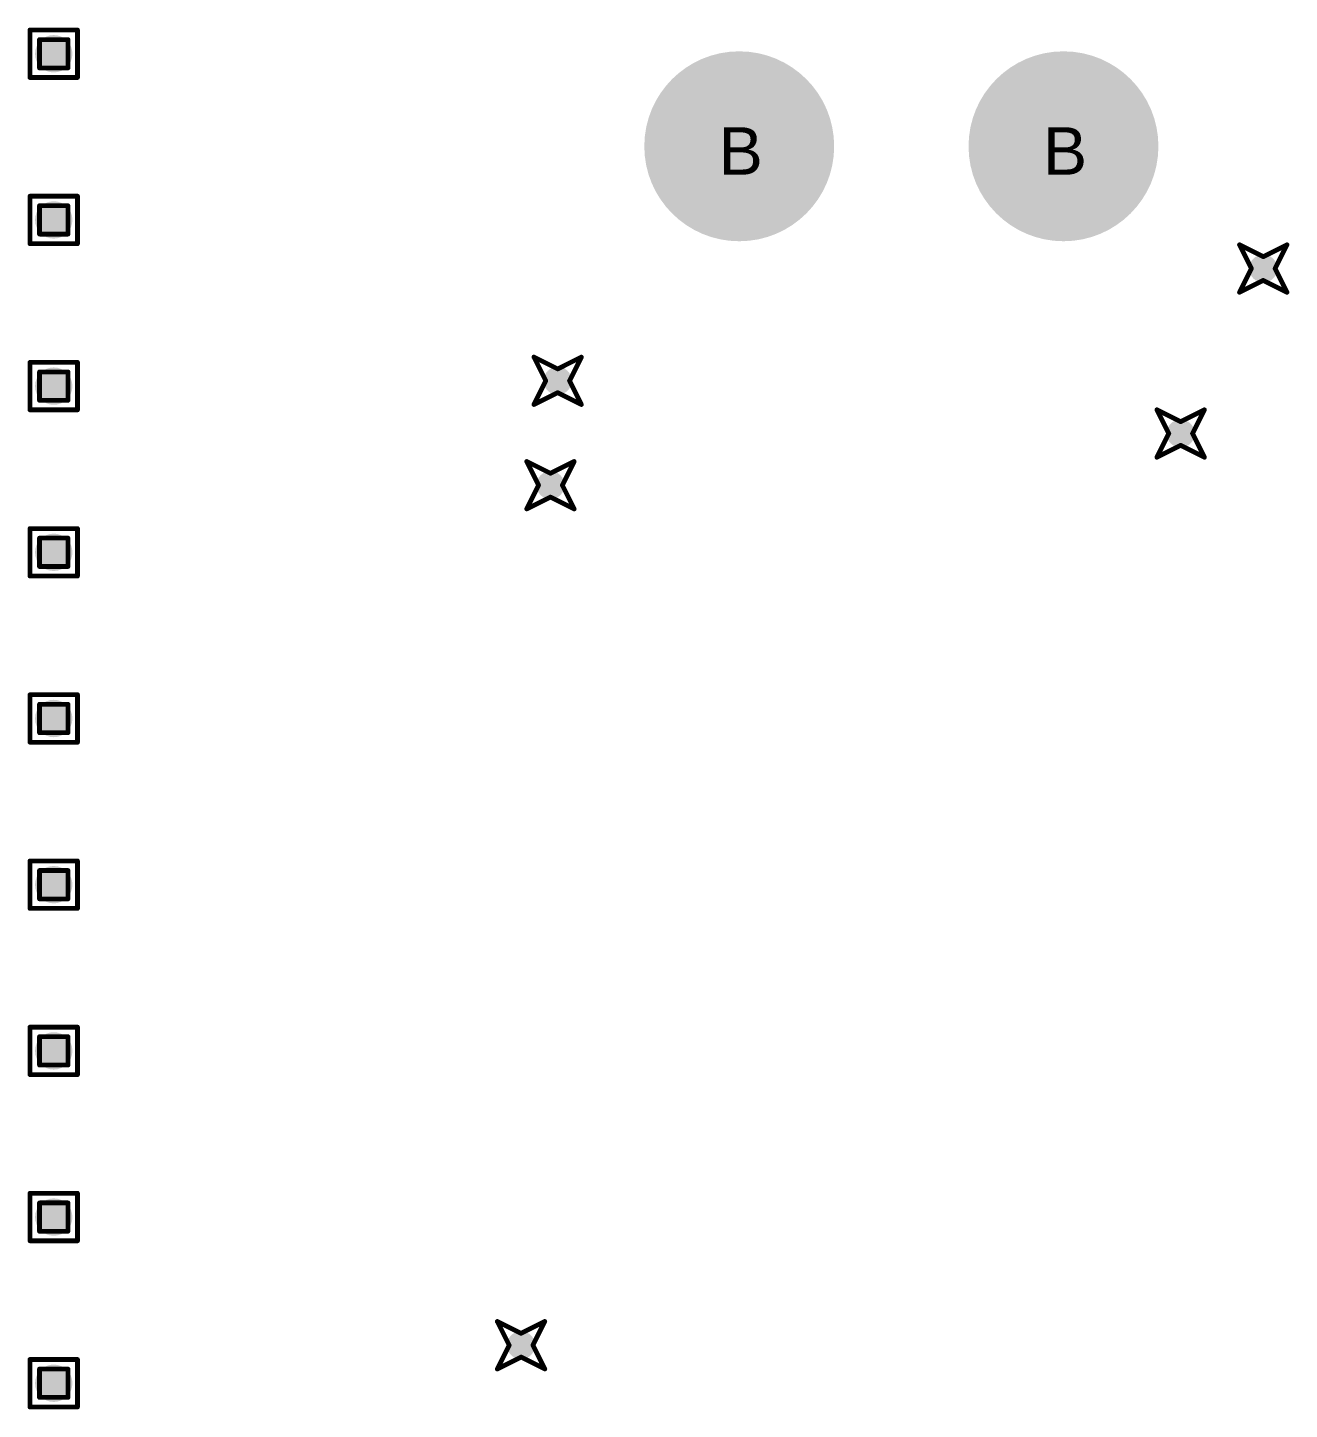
# Model space of a CAD drawing. Header units: millimetres. Extents: x -25 to 478, y -31 to 252.
# Drawn here: x 284.42 to 297.92, y 87.09 to 101.87 of the extents above; entities that cross this region are included whole.
import ezdxf

# ---------------------------------------------------------------- set-up
doc = ezdxf.new("R2010")
doc.units = ezdxf.units.MM
for name, color, linetype in [('DrillDrawing', 1, 'Continuous'), ('MultiLayer', 9, 'Continuous'), ('PadHoleLayer', 156, 'Continuous'), ('ViaHoleLayer', 16, 'Continuous')]:
    doc.layers.add(name, color=color, linetype=linetype)
doc.styles.add('Arial', font='', dxfattribs={"height": 0.2})
doc.styles.get('Arial').set_extended_font_data('Arial')

# ---------------------------------------------------------------- blocks, each defined once
blk = doc.blocks.new('KEYSTONE5002_963')
at = {"layer": 'MultiLayer'}
h = blk.add_hatch(color=9, dxfattribs=at)
edge = h.paths.add_edge_path()
edge.add_arc((0, 0), 1.016, 0, 360)
at = {"layer": 'PadHoleLayer'}
h = blk.add_hatch(color=156, dxfattribs=at)
edge = h.paths.add_edge_path()
edge.add_arc((0, 0), 0.508, 0, 360)
blk = doc.blocks.new('KEYSTONE5002_979')
at = {"layer": 'MultiLayer'}
h = blk.add_hatch(color=9, dxfattribs=at)
edge = h.paths.add_edge_path()
edge.add_arc((0, 0), 1.016, 0, 360)
at = {"layer": 'PadHoleLayer'}
h = blk.add_hatch(color=156, dxfattribs=at)
edge = h.paths.add_edge_path()
edge.add_arc((0, 0), 0.508, 0, 360)

msp = doc.modelspace()

# ---------------------------------------------------------------- hatches: boundary and pattern name
at = {"layer": 'ViaHoleLayer'}
h = msp.add_hatch(color=16, dxfattribs=at)
edge = h.paths.add_edge_path()
edge.add_arc((284.701, 101.59), 0.2, 0, 360)
h = msp.add_hatch(color=16, dxfattribs=at)
edge = h.paths.add_edge_path()
edge.add_arc((284.701, 99.812), 0.2, 0, 360)
h = msp.add_hatch(color=16, dxfattribs=at)
edge = h.paths.add_edge_path()
edge.add_arc((297.645, 99.292), 0.15, 0, 360)
h = msp.add_hatch(color=16, dxfattribs=at)
edge = h.paths.add_edge_path()
edge.add_arc((284.701, 98.034), 0.2, 0, 360)
h = msp.add_hatch(color=16, dxfattribs=at)
edge = h.paths.add_edge_path()
edge.add_arc((290.094, 98.091), 0.15, 0, 360)
h = msp.add_hatch(color=16, dxfattribs=at)
edge = h.paths.add_edge_path()
edge.add_arc((296.761, 97.527), 0.15, 0, 360)
h = msp.add_hatch(color=16, dxfattribs=at)
edge = h.paths.add_edge_path()
edge.add_arc((290.017, 96.974), 0.15, 0, 360)
h = msp.add_hatch(color=16, dxfattribs=at)
edge = h.paths.add_edge_path()
edge.add_arc((284.701, 96.256), 0.2, 0, 360)
h = msp.add_hatch(color=16, dxfattribs=at)
edge = h.paths.add_edge_path()
edge.add_arc((284.701, 94.478), 0.2, 0, 360)
h = msp.add_hatch(color=16, dxfattribs=at)
edge = h.paths.add_edge_path()
edge.add_arc((284.701, 92.7), 0.2, 0, 360)
h = msp.add_hatch(color=16, dxfattribs=at)
edge = h.paths.add_edge_path()
edge.add_arc((284.701, 90.922), 0.2, 0, 360)
h = msp.add_hatch(color=16, dxfattribs=at)
edge = h.paths.add_edge_path()
edge.add_arc((284.701, 89.144), 0.2, 0, 360)
h = msp.add_hatch(color=16, dxfattribs=at)
edge = h.paths.add_edge_path()
edge.add_arc((289.702, 87.773), 0.15, 0, 360)
h = msp.add_hatch(color=16, dxfattribs=at)
edge = h.paths.add_edge_path()
edge.add_arc((284.701, 87.366), 0.2, 0, 360)

# ---------------------------------------------------------------- linework, layer by layer
at = {"layer": 'DrillDrawing', "const_width": 0.0508}
for points in [[(284.447, 101.844), (284.955, 101.844)], [(284.447, 101.336), (284.447, 101.844)], [(284.955, 101.336), (284.955, 101.844)], [(284.549, 101.742), (284.853, 101.742)], [(284.549, 101.438), (284.549, 101.742)], [(284.853, 101.438), (284.853, 101.742)], [(284.549, 101.438), (284.853, 101.438)], [(284.447, 101.336), (284.955, 101.336)], [(284.447, 100.066), (284.955, 100.066)], [(284.447, 99.558), (284.447, 100.066)], [(284.955, 99.558), (284.955, 100.066)], [(284.549, 99.964), (284.853, 99.964)], [(284.549, 99.66), (284.549, 99.964)], [(284.853, 99.66), (284.853, 99.964)], [(284.549, 99.66), (284.853, 99.66)], [(284.447, 99.558), (284.955, 99.558)], [(297.391, 99.546), (297.645, 99.419)], [(297.391, 99.546), (297.518, 99.292)], [(297.645, 99.419), (297.899, 99.546)], [(297.772, 99.292), (297.899, 99.546)], [(297.391, 99.038), (297.518, 99.292)], [(297.772, 99.292), (297.899, 99.038)], [(297.391, 99.038), (297.645, 99.165)], [(297.645, 99.165), (297.899, 99.038)], [(284.447, 98.288), (284.955, 98.288)], [(284.447, 97.78), (284.447, 98.288)], [(284.955, 97.78), (284.955, 98.288)], [(289.84, 98.345), (290.094, 98.218)], [(289.84, 98.345), (289.967, 98.091)], [(290.094, 98.218), (290.348, 98.345)], [(290.221, 98.091), (290.348, 98.345)], [(284.549, 98.186), (284.853, 98.186)], [(284.549, 97.882), (284.549, 98.186)], [(284.853, 97.882), (284.853, 98.186)], [(289.84, 97.837), (289.967, 98.091)], [(290.221, 98.091), (290.348, 97.837)], [(284.549, 97.882), (284.853, 97.882)], [(289.84, 97.837), (290.094, 97.964)], [(290.094, 97.964), (290.348, 97.837)], [(284.447, 97.78), (284.955, 97.78)], [(296.507, 97.781), (296.761, 97.654)], [(296.507, 97.781), (296.634, 97.527)], [(296.761, 97.654), (297.015, 97.781)], [(296.888, 97.527), (297.015, 97.781)], [(296.507, 97.273), (296.634, 97.527)], [(296.507, 97.273), (296.761, 97.4)], [(296.761, 97.4), (297.015, 97.273)], [(296.888, 97.527), (297.015, 97.273)], [(289.763, 97.228), (290.017, 97.101)], [(289.763, 97.228), (289.89, 96.974)], [(290.017, 97.101), (290.271, 97.228)], [(290.144, 96.974), (290.271, 97.228)], [(289.763, 96.72), (289.89, 96.974)], [(290.144, 96.974), (290.271, 96.72)], [(289.763, 96.72), (290.017, 96.847)], [(290.017, 96.847), (290.271, 96.72)], [(284.447, 96.51), (284.955, 96.51)], [(284.447, 96.002), (284.447, 96.51)], [(284.955, 96.002), (284.955, 96.51)], [(284.549, 96.408), (284.853, 96.408)], [(284.549, 96.104), (284.549, 96.408)], [(284.853, 96.104), (284.853, 96.408)], [(284.549, 96.104), (284.853, 96.104)], [(284.447, 96.002), (284.955, 96.002)], [(284.447, 94.732), (284.955, 94.732)], [(284.447, 94.224), (284.447, 94.732)], [(284.549, 94.63), (284.853, 94.63)], [(284.549, 94.326), (284.549, 94.63)], [(284.853, 94.326), (284.853, 94.63)], [(284.955, 94.224), (284.955, 94.732)], [(284.549, 94.326), (284.853, 94.326)], [(284.447, 94.224), (284.955, 94.224)], [(284.447, 92.954), (284.955, 92.954)], [(284.447, 92.446), (284.447, 92.954)], [(284.549, 92.852), (284.853, 92.852)], [(284.549, 92.548), (284.549, 92.852)], [(284.853, 92.548), (284.853, 92.852)], [(284.955, 92.446), (284.955, 92.954)], [(284.549, 92.548), (284.853, 92.548)], [(284.447, 92.446), (284.955, 92.446)], [(284.447, 91.176), (284.955, 91.176)], [(284.447, 90.668), (284.447, 91.176)], [(284.549, 91.074), (284.853, 91.074)], [(284.549, 90.77), (284.549, 91.074)], [(284.853, 90.77), (284.853, 91.074)], [(284.955, 90.668), (284.955, 91.176)], [(284.549, 90.77), (284.853, 90.77)], [(284.447, 90.668), (284.955, 90.668)], [(284.447, 89.398), (284.955, 89.398)], [(284.447, 88.89), (284.447, 89.398)], [(284.549, 89.296), (284.853, 89.296)], [(284.549, 88.992), (284.549, 89.296)], [(284.853, 88.992), (284.853, 89.296)], [(284.955, 88.89), (284.955, 89.398)], [(284.549, 88.992), (284.853, 88.992)], [(284.447, 88.89), (284.955, 88.89)], [(289.448, 88.027), (289.702, 87.9)], [(289.448, 88.027), (289.575, 87.773)], [(289.702, 87.9), (289.956, 88.027)], [(289.829, 87.773), (289.956, 88.027)], [(289.448, 87.519), (289.575, 87.773)], [(289.448, 87.519), (289.702, 87.646)], [(289.702, 87.646), (289.956, 87.519)], [(289.829, 87.773), (289.956, 87.519)], [(284.447, 87.62), (284.955, 87.62)], [(284.447, 87.112), (284.447, 87.62)], [(284.549, 87.518), (284.853, 87.518)], [(284.549, 87.214), (284.549, 87.518)], [(284.853, 87.214), (284.853, 87.518)], [(284.955, 87.112), (284.955, 87.62)], [(284.549, 87.214), (284.853, 87.214)], [(284.447, 87.112), (284.955, 87.112)]]:
    msp.add_lwpolyline(points, dxfattribs=at)
at = {"layer": 'DrillDrawing', "const_width": 0.0254}
for points in [[(284.434, 101.844, 1), (284.46, 101.844, 1)], [(284.434, 101.844, 1), (284.46, 101.844, 1)], [(284.942, 101.844, 1), (284.968, 101.844, 1)], [(284.942, 101.844, 1), (284.968, 101.844, 1)], [(284.536, 101.742, 1), (284.561, 101.742, 1)], [(284.536, 101.742, 1), (284.561, 101.742, 1)], [(284.841, 101.742, 1), (284.866, 101.742, 1)], [(284.841, 101.742, 1), (284.866, 101.742, 1)], [(284.536, 101.438, 1), (284.561, 101.438, 1)], [(284.536, 101.438, 1), (284.561, 101.438, 1)], [(284.841, 101.438, 1), (284.866, 101.438, 1)], [(284.841, 101.438, 1), (284.866, 101.438, 1)], [(284.434, 101.336, 1), (284.46, 101.336, 1)], [(284.434, 101.336, 1), (284.46, 101.336, 1)], [(284.942, 101.336, 1), (284.968, 101.336, 1)], [(284.942, 101.336, 1), (284.968, 101.336, 1)], [(284.434, 100.066, 1), (284.46, 100.066, 1)], [(284.434, 100.066, 1), (284.46, 100.066, 1)], [(284.942, 100.066, 1), (284.968, 100.066, 1)], [(284.942, 100.066, 1), (284.968, 100.066, 1)], [(284.536, 99.964, 1), (284.561, 99.964, 1)], [(284.536, 99.964, 1), (284.561, 99.964, 1)], [(284.841, 99.964, 1), (284.866, 99.964, 1)], [(284.841, 99.964, 1), (284.866, 99.964, 1)], [(284.536, 99.66, 1), (284.561, 99.66, 1)], [(284.536, 99.66, 1), (284.561, 99.66, 1)], [(284.841, 99.66, 1), (284.866, 99.66, 1)], [(284.841, 99.66, 1), (284.866, 99.66, 1)], [(284.434, 99.558, 1), (284.46, 99.558, 1)], [(284.434, 99.558, 1), (284.46, 99.558, 1)], [(284.942, 99.558, 1), (284.968, 99.558, 1)], [(284.942, 99.558, 1), (284.968, 99.558, 1)], [(297.378, 99.546, 1), (297.404, 99.546, 1)], [(297.378, 99.546, 1), (297.404, 99.546, 1)], [(297.886, 99.546, 1), (297.912, 99.546, 1)], [(297.886, 99.546, 1), (297.912, 99.546, 1)], [(297.632, 99.419, 1), (297.658, 99.419, 1)], [(297.632, 99.419, 1), (297.658, 99.419, 1)], [(297.505, 99.292, 1), (297.531, 99.292, 1)], [(297.505, 99.292, 1), (297.531, 99.292, 1)], [(297.759, 99.292, 1), (297.785, 99.292, 1)], [(297.759, 99.292, 1), (297.785, 99.292, 1)], [(297.378, 99.038, 1), (297.404, 99.038, 1)], [(297.378, 99.038, 1), (297.404, 99.038, 1)], [(297.632, 99.165, 1), (297.658, 99.165, 1)], [(297.632, 99.165, 1), (297.658, 99.165, 1)], [(297.886, 99.038, 1), (297.912, 99.038, 1)], [(297.886, 99.038, 1), (297.912, 99.038, 1)], [(284.434, 98.288, 1), (284.46, 98.288, 1)], [(284.434, 98.288, 1), (284.46, 98.288, 1)], [(284.942, 98.288, 1), (284.968, 98.288, 1)], [(284.942, 98.288, 1), (284.968, 98.288, 1)], [(289.827, 98.345, 1), (289.852, 98.345, 1)], [(289.827, 98.345, 1), (289.852, 98.345, 1)], [(290.335, 98.345, 1), (290.36, 98.345, 1)], [(290.335, 98.345, 1), (290.36, 98.345, 1)], [(284.536, 98.186, 1), (284.561, 98.186, 1)], [(284.536, 98.186, 1), (284.561, 98.186, 1)], [(284.841, 98.186, 1), (284.866, 98.186, 1)], [(284.841, 98.186, 1), (284.866, 98.186, 1)], [(290.081, 98.218, 1), (290.106, 98.218, 1)], [(290.081, 98.218, 1), (290.106, 98.218, 1)], [(289.954, 98.091, 1), (289.979, 98.091, 1)], [(289.954, 98.091, 1), (289.979, 98.091, 1)], [(290.208, 98.091, 1), (290.233, 98.091, 1)], [(290.208, 98.091, 1), (290.233, 98.091, 1)], [(284.536, 97.882, 1), (284.561, 97.882, 1)], [(284.536, 97.882, 1), (284.561, 97.882, 1)], [(284.841, 97.882, 1), (284.866, 97.882, 1)], [(284.841, 97.882, 1), (284.866, 97.882, 1)], [(289.827, 97.837, 1), (289.852, 97.837, 1)], [(289.827, 97.837, 1), (289.852, 97.837, 1)], [(290.081, 97.964, 1), (290.106, 97.964, 1)], [(290.081, 97.964, 1), (290.106, 97.964, 1)], [(290.335, 97.837, 1), (290.36, 97.837, 1)], [(290.335, 97.837, 1), (290.36, 97.837, 1)], [(284.434, 97.78, 1), (284.46, 97.78, 1)], [(284.434, 97.78, 1), (284.46, 97.78, 1)], [(284.942, 97.78, 1), (284.968, 97.78, 1)], [(284.942, 97.78, 1), (284.968, 97.78, 1)], [(296.494, 97.781, 1), (296.52, 97.781, 1)], [(296.494, 97.781, 1), (296.52, 97.781, 1)], [(297.002, 97.781, 1), (297.028, 97.781, 1)], [(297.002, 97.781, 1), (297.028, 97.781, 1)], [(296.748, 97.654, 1), (296.774, 97.654, 1)], [(296.748, 97.654, 1), (296.774, 97.654, 1)], [(296.621, 97.527, 1), (296.647, 97.527, 1)], [(296.621, 97.527, 1), (296.647, 97.527, 1)], [(296.748, 97.4, 1), (296.774, 97.4, 1)], [(296.748, 97.4, 1), (296.774, 97.4, 1)], [(296.875, 97.527, 1), (296.901, 97.527, 1)], [(296.875, 97.527, 1), (296.901, 97.527, 1)], [(296.494, 97.273, 1), (296.52, 97.273, 1)], [(296.494, 97.273, 1), (296.52, 97.273, 1)], [(297.002, 97.273, 1), (297.028, 97.273, 1)], [(297.002, 97.273, 1), (297.028, 97.273, 1)], [(289.75, 97.228, 1), (289.775, 97.228, 1)], [(289.75, 97.228, 1), (289.775, 97.228, 1)], [(290.004, 97.101, 1), (290.029, 97.101, 1)], [(290.004, 97.101, 1), (290.029, 97.101, 1)], [(290.258, 97.228, 1), (290.283, 97.228, 1)], [(290.258, 97.228, 1), (290.283, 97.228, 1)], [(289.877, 96.974, 1), (289.902, 96.974, 1)], [(289.877, 96.974, 1), (289.902, 96.974, 1)], [(290.131, 96.974, 1), (290.156, 96.974, 1)], [(290.131, 96.974, 1), (290.156, 96.974, 1)], [(290.004, 96.847, 1), (290.029, 96.847, 1)], [(290.004, 96.847, 1), (290.029, 96.847, 1)], [(289.75, 96.72, 1), (289.775, 96.72, 1)], [(289.75, 96.72, 1), (289.775, 96.72, 1)], [(290.258, 96.72, 1), (290.283, 96.72, 1)], [(290.258, 96.72, 1), (290.283, 96.72, 1)], [(284.434, 96.51, 1), (284.46, 96.51, 1)], [(284.434, 96.51, 1), (284.46, 96.51, 1)], [(284.942, 96.51, 1), (284.968, 96.51, 1)], [(284.942, 96.51, 1), (284.968, 96.51, 1)], [(284.536, 96.408, 1), (284.561, 96.408, 1)], [(284.536, 96.408, 1), (284.561, 96.408, 1)], [(284.841, 96.408, 1), (284.866, 96.408, 1)], [(284.841, 96.408, 1), (284.866, 96.408, 1)], [(284.536, 96.104, 1), (284.561, 96.104, 1)], [(284.536, 96.104, 1), (284.561, 96.104, 1)], [(284.841, 96.104, 1), (284.866, 96.104, 1)], [(284.841, 96.104, 1), (284.866, 96.104, 1)], [(284.434, 96.002, 1), (284.46, 96.002, 1)], [(284.434, 96.002, 1), (284.46, 96.002, 1)], [(284.942, 96.002, 1), (284.968, 96.002, 1)], [(284.942, 96.002, 1), (284.968, 96.002, 1)], [(284.434, 94.732, 1), (284.46, 94.732, 1)], [(284.434, 94.732, 1), (284.46, 94.732, 1)], [(284.536, 94.63, 1), (284.561, 94.63, 1)], [(284.536, 94.63, 1), (284.561, 94.63, 1)], [(284.841, 94.63, 1), (284.866, 94.63, 1)], [(284.841, 94.63, 1), (284.866, 94.63, 1)], [(284.942, 94.732, 1), (284.968, 94.732, 1)], [(284.942, 94.732, 1), (284.968, 94.732, 1)], [(284.536, 94.326, 1), (284.561, 94.326, 1)], [(284.536, 94.326, 1), (284.561, 94.326, 1)], [(284.841, 94.326, 1), (284.866, 94.326, 1)], [(284.841, 94.326, 1), (284.866, 94.326, 1)], [(284.434, 94.224, 1), (284.46, 94.224, 1)], [(284.434, 94.224, 1), (284.46, 94.224, 1)], [(284.942, 94.224, 1), (284.968, 94.224, 1)], [(284.942, 94.224, 1), (284.968, 94.224, 1)], [(284.434, 92.954, 1), (284.46, 92.954, 1)], [(284.434, 92.954, 1), (284.46, 92.954, 1)], [(284.536, 92.852, 1), (284.561, 92.852, 1)], [(284.536, 92.852, 1), (284.561, 92.852, 1)], [(284.841, 92.852, 1), (284.866, 92.852, 1)], [(284.841, 92.852, 1), (284.866, 92.852, 1)], [(284.942, 92.954, 1), (284.968, 92.954, 1)], [(284.942, 92.954, 1), (284.968, 92.954, 1)], [(284.536, 92.548, 1), (284.561, 92.548, 1)], [(284.536, 92.548, 1), (284.561, 92.548, 1)], [(284.841, 92.548, 1), (284.866, 92.548, 1)], [(284.841, 92.548, 1), (284.866, 92.548, 1)], [(284.434, 92.446, 1), (284.46, 92.446, 1)], [(284.434, 92.446, 1), (284.46, 92.446, 1)], [(284.942, 92.446, 1), (284.968, 92.446, 1)], [(284.942, 92.446, 1), (284.968, 92.446, 1)], [(284.434, 91.176, 1), (284.46, 91.176, 1)], [(284.434, 91.176, 1), (284.46, 91.176, 1)], [(284.536, 91.074, 1), (284.561, 91.074, 1)], [(284.536, 91.074, 1), (284.561, 91.074, 1)], [(284.841, 91.074, 1), (284.866, 91.074, 1)], [(284.841, 91.074, 1), (284.866, 91.074, 1)], [(284.942, 91.176, 1), (284.968, 91.176, 1)], [(284.942, 91.176, 1), (284.968, 91.176, 1)], [(284.536, 90.77, 1), (284.561, 90.77, 1)], [(284.536, 90.77, 1), (284.561, 90.77, 1)], [(284.841, 90.77, 1), (284.866, 90.77, 1)], [(284.841, 90.77, 1), (284.866, 90.77, 1)], [(284.434, 90.668, 1), (284.46, 90.668, 1)], [(284.434, 90.668, 1), (284.46, 90.668, 1)], [(284.942, 90.668, 1), (284.968, 90.668, 1)], [(284.942, 90.668, 1), (284.968, 90.668, 1)], [(284.434, 89.398, 1), (284.46, 89.398, 1)], [(284.434, 89.398, 1), (284.46, 89.398, 1)], [(284.536, 89.296, 1), (284.561, 89.296, 1)], [(284.536, 89.296, 1), (284.561, 89.296, 1)], [(284.841, 89.296, 1), (284.866, 89.296, 1)], [(284.841, 89.296, 1), (284.866, 89.296, 1)], [(284.942, 89.398, 1), (284.968, 89.398, 1)], [(284.942, 89.398, 1), (284.968, 89.398, 1)], [(284.536, 88.992, 1), (284.561, 88.992, 1)], [(284.536, 88.992, 1), (284.561, 88.992, 1)], [(284.841, 88.992, 1), (284.866, 88.992, 1)], [(284.841, 88.992, 1), (284.866, 88.992, 1)], [(284.434, 88.89, 1), (284.46, 88.89, 1)], [(284.434, 88.89, 1), (284.46, 88.89, 1)], [(284.942, 88.89, 1), (284.968, 88.89, 1)], [(284.942, 88.89, 1), (284.968, 88.89, 1)], [(289.435, 88.027, 1), (289.461, 88.027, 1)], [(289.435, 88.027, 1), (289.461, 88.027, 1)], [(289.943, 88.027, 1), (289.969, 88.027, 1)], [(289.943, 88.027, 1), (289.969, 88.027, 1)], [(289.689, 87.9, 1), (289.715, 87.9, 1)], [(289.689, 87.9, 1), (289.715, 87.9, 1)], [(289.562, 87.773, 1), (289.588, 87.773, 1)], [(289.562, 87.773, 1), (289.588, 87.773, 1)], [(289.689, 87.646, 1), (289.715, 87.646, 1)], [(289.689, 87.646, 1), (289.715, 87.646, 1)], [(289.816, 87.773, 1), (289.842, 87.773, 1)], [(289.816, 87.773, 1), (289.842, 87.773, 1)], [(284.434, 87.62, 1), (284.46, 87.62, 1)], [(284.434, 87.62, 1), (284.46, 87.62, 1)], [(284.536, 87.518, 1), (284.561, 87.518, 1)], [(284.536, 87.518, 1), (284.561, 87.518, 1)], [(284.841, 87.518, 1), (284.866, 87.518, 1)], [(284.841, 87.518, 1), (284.866, 87.518, 1)], [(284.942, 87.62, 1), (284.968, 87.62, 1)], [(284.942, 87.62, 1), (284.968, 87.62, 1)], [(289.435, 87.519, 1), (289.461, 87.519, 1)], [(289.435, 87.519, 1), (289.461, 87.519, 1)], [(289.943, 87.519, 1), (289.969, 87.519, 1)], [(289.943, 87.519, 1), (289.969, 87.519, 1)], [(284.536, 87.214, 1), (284.561, 87.214, 1)], [(284.536, 87.214, 1), (284.561, 87.214, 1)], [(284.841, 87.214, 1), (284.866, 87.214, 1)], [(284.841, 87.214, 1), (284.866, 87.214, 1)], [(284.434, 87.112, 1), (284.46, 87.112, 1)], [(284.434, 87.112, 1), (284.46, 87.112, 1)], [(284.942, 87.112, 1), (284.968, 87.112, 1)], [(284.942, 87.112, 1), (284.968, 87.112, 1)]]:
    msp.add_lwpolyline(points, format="xyb", close=True, dxfattribs=at)

# ---------------------------------------------------------------- block references
at = {"rotation": 90}
for name, p in [('KEYSTONE5002_963', (292.037, 100.6)), ('KEYSTONE5002_979', (295.507, 100.6))]:
    msp.add_blockref(name, p, dxfattribs=at)

# ---------------------------------------------------------------- texts
at = {"layer": 'DrillDrawing', "style": 'Arial'}
for p in [(291.817, 100.296), (295.287, 100.296)]:
    msp.add_text('B', height=0.508, dxfattribs=at).set_placement(p)

doc.saveas('drawing.dxf')
